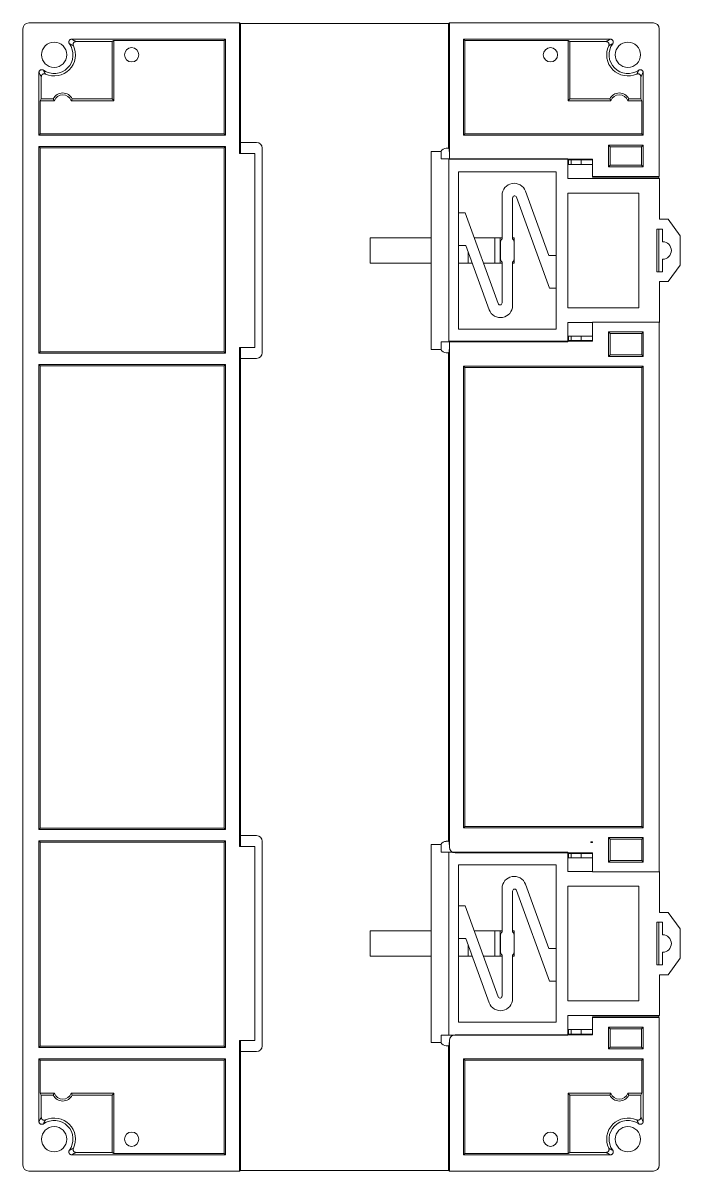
# Model space of a CAD drawing. Header units: millimetres. Extents: x -195 to 1349, y 148 to 750.
# Drawn here: x 224.4 to 339, y 336.1 to 536.2 of the extents above; entities that cross this region are included whole.
import ezdxf

# ---------------------------------------------------------------- set-up
doc = ezdxf.new("R2010")
doc.units = ezdxf.units.MM
doc.layers.add('100', color=7, linetype='CONTINUOUS', true_color=0xffffff)
doc.layers.add('55', color=7, linetype='CONTINUOUS', true_color=0xffffff)

msp = doc.modelspace()

# ---------------------------------------------------------------- linework, layer by layer
at = {"layer": '100', "color": 7, "linetype": 'Continuous', "lineweight": 13}
for p, q in [((224.44, 535.151), (224.44, 337.057)), ((262.185, 536.15), (225.439, 536.15)), ((262.185, 513.4), (262.185, 536.15)), ((262.185, 536.15), (262.331, 536.077)), ((262.331, 515.32), (262.331, 536.077)), ((262.331, 536.077), (298.631, 536.077)), ((298.777, 536.15), (298.631, 536.077)), ((298.631, 514.315), (298.631, 536.077)), ((298.777, 536.15), (298.777, 512.405)), ((334.321, 536.15), (298.777, 536.15)), ((335.321, 509.374), (335.321, 535.151)), ((259.751, 533.322), (232.938, 533.322)), ((240.001, 532.904), (233.671, 532.904)), ((240.001, 532.904), (240.306, 533.086)), ((240.001, 532.904), (240.001, 522.91)), ((259.515, 533.086), (240.306, 533.086)), ((240.306, 533.086), (240.306, 522.605)), ((259.751, 533.322), (259.515, 533.086)), ((259.515, 516.834), (259.515, 533.086)), ((259.751, 516.598), (259.751, 533.322)), ((326.823, 533.322), (301.211, 533.322)), ((301.211, 533.322), (301.211, 516.581)), ((301.211, 533.322), (301.447, 533.086)), ((301.447, 533.086), (301.447, 516.817)), ((319.455, 533.086), (301.447, 533.086)), ((319.76, 532.904), (319.455, 533.086)), ((319.455, 533.086), (319.455, 522.605)), ((319.76, 532.904), (326.089, 532.904)), ((319.76, 532.904), (319.76, 522.91)), ((227.219, 527.511), (227.219, 516.598)), ((227.638, 526.791), (227.638, 522.91)), ((332.123, 526.791), (332.123, 522.91)), ((332.541, 516.581), (332.541, 527.511)), ((227.638, 522.91), (227.455, 522.605)), ((227.455, 522.605), (227.455, 516.834)), ((229.924, 522.605), (227.455, 522.605)), ((229.722, 522.91), (227.638, 522.91)), ((240.306, 522.605), (232.839, 522.605)), ((240.001, 522.91), (233.041, 522.91)), ((240.306, 522.605), (240.001, 522.91)), ((319.455, 522.605), (319.76, 522.91)), ((319.455, 522.605), (326.922, 522.605)), ((319.76, 522.91), (326.719, 522.91)), ((329.836, 522.605), (332.306, 522.605)), ((330.039, 522.91), (332.123, 522.91)), ((332.123, 522.91), (332.306, 522.605)), ((332.306, 516.817), (332.306, 522.605)), ((227.219, 516.598), (227.455, 516.834)), ((259.751, 516.598), (227.219, 516.598)), ((227.455, 516.834), (259.515, 516.834)), ((259.515, 516.834), (259.751, 516.598)), ((301.211, 516.581), (301.447, 516.817)), ((332.541, 516.581), (301.211, 516.581)), ((301.447, 516.817), (332.306, 516.817)), ((332.541, 516.581), (332.306, 516.817)), ((227.439, 514.386), (227.219, 514.606)), ((227.219, 514.606), (259.751, 514.606)), ((227.219, 514.606), (227.219, 478.599)), ((259.531, 514.386), (227.439, 514.386)), ((227.439, 514.386), (227.439, 478.819)), ((259.531, 514.386), (259.751, 514.606)), ((259.531, 478.819), (259.531, 514.386)), ((259.751, 478.599), (259.751, 514.606)), ((262.331, 513.4), (262.331, 515.32)), ((265.156, 515.32), (262.331, 515.32)), ((262.37, 515.32), (262.37, 513.4)), ((266.15, 478.676), (266.15, 514.327)), ((298.631, 514.315), (298.229, 514.315)), ((298.707, 514.2), (298.631, 514.315)), ((326.508, 514.872), (332.541, 514.872)), ((326.508, 514.872), (326.508, 511.082)), ((326.801, 514.578), (326.508, 514.872)), ((332.248, 514.578), (326.801, 514.578)), ((326.801, 514.578), (326.801, 511.376)), ((332.248, 514.578), (332.541, 514.872)), ((332.248, 511.376), (332.248, 514.578)), ((332.541, 511.082), (332.541, 514.872)), ((264.831, 513.4), (262.185, 513.4)), ((264.831, 479.602), (264.831, 513.4)), ((298.707, 514.2), (298.707, 513.765)), ((298.777, 512.405), (323.728, 512.405)), ((319.378, 512.3), (323.728, 512.3)), ((323.728, 512.405), (323.728, 509.374)), ((319.378, 511.46), (323.728, 511.46)), ((326.508, 511.082), (326.801, 511.376)), ((326.508, 511.082), (332.541, 511.082)), ((326.801, 511.376), (332.248, 511.376)), ((332.541, 511.082), (332.248, 511.376)), ((323.728, 509.374), (335.321, 509.374)), ((323.728, 509.374), (323.728, 509.3)), ((335.248, 509.3), (323.728, 509.3)), ((335.321, 509.374), (335.248, 509.3)), ((335.248, 509.3), (335.248, 509.048)), ((284.93, 498.701), (284.93, 494.301)), ((284.93, 498.701), (295.604, 498.701)), ((303.083, 498.701), (307.95, 498.701)), ((306.665, 494.301), (306.665, 498.701)), ((307.629, 498.701), (307.629, 494.301)), ((309.774, 498.701), (310.029, 498.701)), ((310.029, 498.025), (310.029, 498.701)), ((335.248, 500.209), (335.248, 492.793)), ((302.022, 494.301), (302.022, 496.283)), ((295.604, 494.301), (284.93, 494.301)), ((302.743, 494.301), (300.379, 494.301)), ((307.95, 494.301), (304.684, 494.301)), ((310.029, 494.301), (309.774, 494.301)), ((310.029, 494.301), (310.029, 494.977)), ((323.728, 484.029), (323.728, 480.697)), ((323.728, 484.029), (335.321, 484.029)), ((326.508, 482.32), (326.508, 478.031)), ((332.541, 482.32), (326.508, 482.32)), ((326.508, 482.32), (326.801, 482.027)), ((332.541, 482.32), (332.321, 482.027)), ((332.541, 478.031), (332.541, 482.32)), ((335.321, 484.029), (335.321, 388.178)), ((298.777, 392.504), (298.777, 480.697)), ((323.728, 480.697), (298.777, 480.697)), ((323.728, 481.542), (319.378, 481.542)), ((323.728, 480.802), (319.378, 480.802)), ((326.801, 482.027), (326.801, 478.324)), ((332.321, 482.027), (326.801, 482.027)), ((332.321, 478.324), (332.321, 482.027)), ((227.439, 478.819), (227.219, 478.599)), ((259.751, 478.599), (227.219, 478.599)), ((227.439, 478.819), (259.531, 478.819)), ((259.531, 478.819), (259.751, 478.599)), ((262.185, 392.605), (262.185, 479.602)), ((262.185, 479.602), (264.831, 479.602)), ((262.331, 477.682), (262.331, 479.602)), ((262.37, 479.602), (262.37, 477.682)), ((298.229, 478.687), (298.631, 478.687)), ((298.631, 478.687), (298.707, 478.802)), ((298.631, 393.52), (298.631, 478.687)), ((298.707, 479.237), (298.707, 478.802)), ((326.801, 478.324), (326.508, 478.031)), ((326.801, 478.324), (332.321, 478.324)), ((332.321, 478.324), (332.541, 478.031)), ((227.439, 476.387), (227.219, 476.607)), ((227.219, 476.607), (259.751, 476.607)), ((227.219, 476.607), (227.219, 395.6)), ((259.531, 476.387), (227.439, 476.387)), ((227.439, 476.387), (227.439, 395.82)), ((259.531, 476.387), (259.751, 476.607)), ((259.531, 395.82), (259.531, 476.387)), ((259.751, 395.6), (259.751, 476.607)), ((262.331, 394.525), (262.331, 477.682)), ((262.331, 477.682), (265.156, 477.682)), ((301.211, 476.321), (332.541, 476.321)), ((301.211, 476.321), (301.211, 395.886)), ((301.211, 476.321), (301.431, 476.101)), ((332.541, 478.031), (326.508, 478.031)), ((332.321, 476.101), (332.541, 476.321)), ((332.541, 395.886), (332.541, 476.321)), ((301.431, 476.101), (301.431, 396.106)), ((332.321, 476.101), (301.431, 476.101)), ((332.321, 396.106), (332.321, 476.101)), ((227.439, 395.82), (227.219, 395.6)), ((259.751, 395.6), (227.219, 395.6)), ((227.439, 395.82), (259.531, 395.82)), ((259.531, 395.82), (259.751, 395.6)), ((262.331, 392.605), (262.331, 394.525)), ((265.156, 394.525), (262.331, 394.525)), ((262.37, 394.525), (262.37, 392.605)), ((301.211, 395.886), (301.431, 396.106)), ((332.541, 395.886), (301.211, 395.886)), ((301.431, 396.106), (332.321, 396.106)), ((332.321, 396.106), (332.541, 395.886)), ((227.439, 393.388), (227.219, 393.608)), ((227.219, 393.608), (259.751, 393.608)), ((227.219, 393.608), (227.219, 357.601)), ((259.531, 393.388), (227.439, 393.388)), ((227.439, 393.388), (227.439, 357.821)), ((259.531, 393.388), (259.751, 393.608)), ((259.531, 357.821), (259.531, 393.388)), ((259.751, 357.601), (259.751, 393.608)), ((264.831, 392.605), (262.185, 392.605)), ((264.831, 358.807), (264.831, 392.605)), ((266.15, 357.881), (266.15, 393.531)), ((298.631, 393.52), (298.229, 393.52)), ((298.707, 393.405), (298.631, 393.52)), ((298.707, 393.405), (298.707, 392.97)), ((323.438, 393.306), (323.438, 393.405)), ((323.438, 393.405), (323.728, 393.405)), ((323.728, 393.305), (323.438, 393.306)), ((323.728, 393.405), (323.728, 393.305)), ((326.508, 394.177), (332.541, 394.177)), ((326.508, 394.177), (326.508, 389.887)), ((326.801, 393.883), (326.508, 394.177)), ((332.321, 393.883), (326.801, 393.883)), ((326.801, 393.883), (326.801, 390.18)), ((332.321, 393.883), (332.541, 394.177)), ((332.321, 390.18), (332.321, 393.883)), ((332.541, 389.887), (332.541, 394.177)), ((299.771, 391.51), (323.728, 391.51)), ((319.378, 391.405), (323.728, 391.405)), ((319.378, 390.665), (323.728, 390.665)), ((323.728, 391.51), (323.728, 388.178)), ((326.508, 389.887), (326.801, 390.18)), ((326.508, 389.887), (332.541, 389.887)), ((326.801, 390.18), (332.321, 390.18)), ((332.541, 389.887), (332.321, 390.18)), ((323.728, 388.178), (335.321, 388.178)), ((335.248, 379.414), (335.248, 371.998)), ((284.93, 377.906), (295.604, 377.906)), ((284.93, 377.906), (284.93, 373.506)), ((303.083, 377.906), (307.95, 377.906)), ((306.665, 373.506), (306.665, 377.906)), ((307.629, 377.906), (307.629, 373.506)), ((309.774, 377.906), (310.029, 377.906)), ((310.029, 377.23), (310.029, 377.906)), ((302.022, 373.506), (302.022, 375.488)), ((310.029, 373.506), (310.029, 374.182)), ((295.604, 373.506), (284.93, 373.506)), ((302.743, 373.506), (300.379, 373.506)), ((307.95, 373.506), (304.684, 373.506)), ((310.029, 373.506), (309.774, 373.506)), ((323.728, 362.907), (323.728, 362.833)), ((335.248, 362.907), (323.728, 362.907)), ((323.728, 362.833), (323.728, 359.802)), ((323.728, 362.833), (335.321, 362.833)), ((335.248, 363.159), (335.248, 362.907)), ((335.248, 362.907), (335.321, 362.833)), ((335.321, 337.057), (335.321, 362.833)), ((323.728, 360.747), (319.378, 360.747)), ((326.508, 361.125), (326.508, 357.335)), ((326.508, 361.125), (326.801, 360.831)), ((332.541, 361.125), (326.508, 361.125)), ((326.801, 360.831), (326.801, 357.629)), ((332.248, 360.831), (326.801, 360.831)), ((332.541, 361.125), (332.248, 360.831)), ((332.248, 357.629), (332.248, 360.831)), ((332.541, 357.335), (332.541, 361.125)), ((262.185, 336.057), (262.185, 358.807)), ((262.185, 358.807), (264.831, 358.807)), ((262.331, 356.887), (262.331, 358.807)), ((262.37, 358.807), (262.37, 356.887)), ((298.707, 358.442), (298.707, 358.007)), ((298.777, 358.807), (298.777, 336.057)), ((323.728, 359.802), (299.771, 359.802)), ((323.728, 359.907), (319.378, 359.907)), ((227.439, 357.821), (227.219, 357.601)), ((259.751, 357.601), (227.219, 357.601)), ((227.439, 357.821), (259.531, 357.821)), ((259.531, 357.821), (259.751, 357.601)), ((262.331, 336.13), (262.331, 356.887)), ((262.331, 356.887), (265.156, 356.887)), ((298.229, 357.892), (298.631, 357.892)), ((298.631, 357.892), (298.707, 358.007)), ((298.631, 336.13), (298.631, 357.892)), ((326.801, 357.629), (326.508, 357.335)), ((332.541, 357.335), (326.508, 357.335)), ((326.801, 357.629), (332.248, 357.629)), ((332.248, 357.629), (332.541, 357.335)), ((227.219, 355.609), (227.455, 355.373)), ((227.219, 355.609), (259.751, 355.609)), ((227.219, 355.609), (227.219, 344.696)), ((259.515, 355.373), (227.455, 355.373)), ((227.455, 355.373), (227.455, 349.602)), ((259.751, 355.609), (259.515, 355.373)), ((259.515, 339.121), (259.515, 355.373)), ((259.751, 338.885), (259.751, 355.609)), ((301.211, 355.626), (332.541, 355.626)), ((301.211, 355.626), (301.211, 338.885)), ((301.211, 355.626), (301.447, 355.39)), ((332.306, 355.39), (301.447, 355.39)), ((301.447, 355.39), (301.447, 339.121)), ((332.541, 355.626), (332.306, 355.39)), ((332.306, 349.602), (332.306, 355.39)), ((332.541, 344.696), (332.541, 355.626)), ((227.638, 349.298), (227.455, 349.602)), ((229.924, 349.602), (227.455, 349.602)), ((227.638, 345.416), (227.638, 349.298)), ((229.722, 349.298), (227.638, 349.298)), ((240.306, 349.602), (232.839, 349.602)), ((240.001, 349.298), (233.041, 349.298)), ((240.306, 349.602), (240.001, 349.298)), ((240.001, 339.304), (240.001, 349.298)), ((240.306, 339.121), (240.306, 349.602)), ((319.455, 339.121), (319.455, 349.602)), ((319.455, 349.602), (319.76, 349.298)), ((319.455, 349.602), (326.922, 349.602)), ((319.76, 339.304), (319.76, 349.298)), ((319.76, 349.298), (326.719, 349.298)), ((329.836, 349.602), (332.306, 349.602)), ((330.039, 349.298), (332.123, 349.298)), ((332.306, 349.602), (332.123, 349.298)), ((332.123, 349.298), (332.123, 345.416)), ((232.938, 338.885), (259.751, 338.885)), ((240.001, 339.304), (233.671, 339.304)), ((240.001, 339.304), (240.306, 339.121)), ((240.306, 339.121), (259.515, 339.121)), ((259.751, 338.885), (259.515, 339.121)), ((301.211, 338.885), (301.447, 339.121)), ((301.211, 338.885), (326.823, 338.885)), ((301.447, 339.121), (319.455, 339.121)), ((319.455, 339.121), (319.76, 339.304)), ((326.089, 339.304), (319.76, 339.304)), ((262.185, 336.057), (225.439, 336.057)), ((262.185, 336.057), (262.331, 336.13)), ((262.331, 336.13), (298.631, 336.13)), ((298.777, 336.057), (298.631, 336.13)), ((334.321, 336.057), (298.777, 336.057))]:
    msp.add_line(p, q, dxfattribs=at)
at = {"layer": '100', "color": 7, "linetype": 'Continuous', "lineweight": 18}
for p, q in [((319.509, 512.298), (319.509, 511.459)), ((320.008, 512.298), (320.008, 511.459)), ((321.729, 512.298), (321.729, 511.459)), ((319.509, 481.541), (319.509, 480.801)), ((320.008, 481.541), (320.008, 480.8)), ((321.729, 481.541), (321.729, 480.8)), ((319.509, 391.407), (319.509, 390.666)), ((320.008, 391.407), (320.008, 390.666)), ((321.729, 391.407), (321.729, 390.666)), ((319.509, 360.748), (319.509, 359.909)), ((320.008, 360.748), (320.008, 359.909)), ((321.729, 360.748), (321.729, 359.909))]:
    msp.add_line(p, q, dxfattribs=at)
at = {"layer": '100', "color": 7, "linetype": 'Continuous', "lineweight": 13, "extrusion": (0, 0, -1)}
for centre, radius in [((-229.883, 530.604), 2.2), ((-329.877, 530.604), 2.2), ((-243.38, 530.604), 1.244), ((-316.38, 530.604), 1.244), ((-229.883, 341.603), 2.2), ((-243.38, 341.604), 1.244), ((-316.38, 341.604), 1.244), ((-329.877, 341.603), 2.2)]:
    msp.add_circle(centre, radius, dxfattribs=at)
at = {"layer": '100', "color": 7, "linetype": 'Continuous', "lineweight": 13}
for centre, radius, start, end in [((229.883, 530.604), 3.28, 234.97977, 36.01839), ((329.877, 530.604), 3.28, 143.98161, 305.02023), ((329.877, 530.604), 3.698, 154.55211, 294.64058), ((231.382, 522.1), 1.847, 26.0082, 153.9918), ((231.382, 522.1), 1.542, 19.12148, 160.87852), ((328.379, 350.107), 1.847, 206.0082, 333.9918), ((328.379, 350.107), 1.542, 199.12148, 340.87852), ((229.883, 341.603), 3.28, 323.98161, 125.02023), ((229.883, 341.603), 3.698, 334.55211, 114.64058), ((329.877, 341.603), 3.698, 65.35942, 205.44789), ((329.877, 341.603), 3.28, 54.97977, 216.01839)]:
    msp.add_arc(centre, radius, start, end, dxfattribs=at)
at = {"layer": '100', "color": 7, "linetype": 'Continuous', "lineweight": 13, "extrusion": (0, 0, -1)}
for centre, radius, start, end in [((-229.883, 530.604), 3.698, 154.55211, 294.64058), ((-328.379, 522.1), 1.847, 26.0082, 153.9918), ((-328.379, 522.1), 1.542, 19.12148, 160.87852), ((-298.229, 513.2), 1.115, 30.44249, 90), ((-298.229, 479.802), 1.115, 270.29442, 329.55756), ((-298.229, 479.802), 1.115, 270, 270.29442), ((-298.229, 392.405), 1.115, 30.4419, 87.18709), ((-298.229, 392.405), 1.115, 87.18709, 90), ((-298.229, 359.007), 1.115, 270, 329.55751), ((-231.382, 350.107), 1.847, 206.0082, 333.9918), ((-231.382, 350.107), 1.542, 199.12148, 340.87852)]:
    msp.add_arc(centre, radius, start, end, dxfattribs=at)
at = {"layer": '100', "color": 7, "linetype": 'Continuous', "lineweight": 13}
for centre, major_axis, ratio, start_param, end_param in [((225.44, 535.15), (0.707, -0.707), 0.9996955, 2.3563421, 3.9268385), ((334.321, 535.15), (-0.707, -0.707), 0.9996955, 2.3563468, 3.9268432), ((299.773, 392.506), (0.553, 0.83), 0.9980229, 2.1594761, 3.7284478), ((299.773, 358.806), (0.553, -0.83), 0.9980229, 2.5547375, 4.1237111), ((225.44, 337.057), (0.707, 0.707), 0.9996955, 2.3563468, 3.9268432), ((334.321, 337.057), (-0.707, 0.707), 0.9996955, 2.3563421, 3.9268385)]:
    msp.add_ellipse(centre, major_axis=major_axis, ratio=ratio, start_param=start_param, end_param=end_param, dxfattribs=at)
at = {"layer": '100', "color": 7, "linetype": 'Continuous', "lineweight": 13, "extrusion": (0, 0, -1)}
for centre, major_axis, start_param, end_param in [((265.153, 514.324), (0.706, 0.706), 5.4991567, 7.0672139), ((265.153, 478.679), (-0.706, 0.706), 2.357564, 3.9256213), ((265.153, 393.528), (-0.706, -0.706), 2.357564, 3.9256213), ((265.153, 357.883), (-0.706, 0.706), 2.357564, 3.9256213)]:
    msp.add_ellipse(centre, major_axis=major_axis, ratio=0.9972647, start_param=start_param, end_param=end_param, dxfattribs=at)
at = {"layer": '100', "color": 7, "linetype": 'Continuous', "lineweight": 13}
for points, knots in [([(232.536, 532.533), (232.509, 532.57), (232.488, 532.61), (232.464, 532.674), (232.457, 532.696), (232.448, 532.741), (232.444, 532.763), (232.441, 532.797), (232.441, 532.808), (232.441, 532.831), (232.441, 532.843), (232.443, 532.877), (232.448, 532.922), (232.46, 532.966), (232.471, 532.998), (232.475, 533.009), (232.484, 533.03), (232.489, 533.041), (232.505, 533.071), (232.516, 533.09), (232.536, 533.118), (232.543, 533.128), (232.557, 533.145), (232.564, 533.154), (232.603, 533.196), (232.639, 533.225), (232.687, 533.255), (232.697, 533.26), (232.718, 533.271), (232.728, 533.276), (232.759, 533.289), (232.781, 533.297), (232.813, 533.306), (232.824, 533.309), (232.847, 533.314), (232.858, 533.316), (232.892, 533.32), (232.915, 533.322), (232.938, 533.322)], [0, 0, 0, 0, 0.125, 0.125, 0.1875, 0.1875, 0.25, 0.25, 0.28125, 0.28125, 0.3125, 0.3125, 0.375, 0.4375, 0.4375, 0.46875, 0.46875, 0.5, 0.5, 0.5625, 0.5625, 0.59375, 0.59375, 0.625, 0.625, 0.75, 0.75, 0.78125, 0.78125, 0.8125, 0.8125, 0.875, 0.875, 0.90625, 0.90625, 0.9375, 0.9375, 1, 1, 1, 1]), ([(233.223, 532.193), (233.118, 532.251), (233.009, 532.309), (232.781, 532.422), (232.662, 532.478), (232.536, 532.533)], [0, 0, 0, 0, 0.5, 0.5, 1, 1, 1, 1]), ([(232.938, 533.322), (233.075, 533.252), (233.203, 533.182), (233.446, 533.043), (233.561, 532.973), (233.671, 532.904)], [0, 0, 0, 0, 0.5, 0.5, 1, 1, 1, 1]), ([(233.671, 532.904), (233.629, 532.904), (233.588, 532.898), (233.538, 532.885), (233.527, 532.882), (233.508, 532.876), (233.498, 532.872), (233.468, 532.861), (233.431, 532.843), (233.396, 532.821), (233.37, 532.802), (233.362, 532.796), (233.346, 532.783), (233.338, 532.776), (233.3, 532.74), (233.273, 532.708), (233.24, 532.655), (233.23, 532.636), (233.212, 532.598), (233.204, 532.579), (233.195, 532.549), (233.192, 532.539), (233.187, 532.519), (233.185, 532.509), (233.179, 532.478), (233.174, 532.437), (233.174, 532.395), (233.176, 532.364), (233.177, 532.353), (233.18, 532.332), (233.182, 532.322), (233.192, 532.271), (233.205, 532.231), (233.223, 532.193)], [0, 0, 0, 0, 0.125, 0.125, 0.15625, 0.15625, 0.1875, 0.1875, 0.25, 0.3125, 0.3125, 0.34375, 0.34375, 0.375, 0.375, 0.5, 0.5, 0.5625, 0.5625, 0.625, 0.625, 0.65625, 0.65625, 0.6875, 0.6875, 0.75, 0.8125, 0.8125, 0.84375, 0.84375, 0.875, 0.875, 1, 1, 1, 1]), ([(326.089, 532.904), (326.2, 532.973), (326.315, 533.043), (326.558, 533.182), (326.686, 533.252), (326.823, 533.322)], [0, 0, 0, 0, 0.5, 0.5, 1, 1, 1, 1]), ([(326.538, 532.193), (326.556, 532.231), (326.569, 532.271), (326.579, 532.322), (326.581, 532.332), (326.584, 532.353), (326.585, 532.363), (326.587, 532.395), (326.587, 532.436), (326.582, 532.478), (326.576, 532.509), (326.574, 532.519), (326.569, 532.539), (326.566, 532.549), (326.55, 532.599), (326.532, 532.637), (326.499, 532.69), (326.486, 532.707), (326.46, 532.739), (326.446, 532.754), (326.423, 532.776), (326.415, 532.783), (326.399, 532.796), (326.391, 532.802), (326.365, 532.821), (326.33, 532.843), (326.292, 532.861), (326.263, 532.872), (326.253, 532.876), (326.233, 532.882), (326.223, 532.885), (326.173, 532.898), (326.132, 532.904), (326.089, 532.904)], [0, 0, 0, 0, 0.125, 0.125, 0.15625, 0.15625, 0.1875, 0.1875, 0.25, 0.3125, 0.3125, 0.34375, 0.34375, 0.375, 0.375, 0.5, 0.5, 0.5625, 0.5625, 0.625, 0.625, 0.65625, 0.65625, 0.6875, 0.6875, 0.75, 0.8125, 0.8125, 0.84375, 0.84375, 0.875, 0.875, 1, 1, 1, 1]), ([(327.225, 532.533), (327.098, 532.478), (326.979, 532.422), (326.752, 532.309), (326.643, 532.251), (326.538, 532.193)], [0, 0, 0, 0, 0.5, 0.5, 1, 1, 1, 1]), ([(326.823, 533.322), (326.869, 533.322), (326.914, 533.316), (326.979, 533.297), (327.001, 533.289), (327.043, 533.271), (327.063, 533.261), (327.092, 533.243), (327.102, 533.237), (327.12, 533.224), (327.129, 533.217), (327.156, 533.195), (327.189, 533.164), (327.218, 533.129), (327.237, 533.101), (327.244, 533.091), (327.255, 533.071), (327.261, 533.061), (327.277, 533.031), (327.285, 533.01), (327.297, 532.978), (327.3, 532.967), (327.306, 532.945), (327.309, 532.934), (327.32, 532.877), (327.322, 532.832), (327.318, 532.775), (327.316, 532.764), (327.313, 532.741), (327.311, 532.73), (327.303, 532.697), (327.297, 532.675), (327.285, 532.643), (327.281, 532.632), (327.272, 532.612), (327.266, 532.601), (327.25, 532.571), (327.238, 532.551), (327.225, 532.533)], [0, 0, 0, 0, 0.125, 0.125, 0.1875, 0.1875, 0.25, 0.25, 0.28125, 0.28125, 0.3125, 0.3125, 0.375, 0.4375, 0.4375, 0.46875, 0.46875, 0.5, 0.5, 0.5625, 0.5625, 0.59375, 0.59375, 0.625, 0.625, 0.75, 0.75, 0.78125, 0.78125, 0.8125, 0.8125, 0.875, 0.875, 0.90625, 0.90625, 0.9375, 0.9375, 1, 1, 1, 1]), ([(227.219, 527.511), (227.219, 527.557), (227.225, 527.602), (227.244, 527.667), (227.251, 527.689), (227.269, 527.73), (227.279, 527.75), (227.303, 527.789), (227.316, 527.807), (227.344, 527.843), (227.375, 527.876), (227.41, 527.904), (227.447, 527.93), (227.466, 527.942), (227.506, 527.963), (227.527, 527.972), (227.559, 527.984), (227.569, 527.987), (227.591, 527.993), (227.602, 527.996), (227.658, 528.008), (227.703, 528.011), (227.759, 528.007), (227.771, 528.006), (227.793, 528.003), (227.804, 528.001), (227.838, 527.994), (227.859, 527.988), (227.891, 527.977), (227.902, 527.972), (227.922, 527.964), (227.933, 527.959), (227.963, 527.943), (227.983, 527.931), (228.001, 527.918)], [0, 0, 0, 0, 0.125, 0.125, 0.1875, 0.1875, 0.25, 0.25, 0.3125, 0.3125, 0.375, 0.4375, 0.4375, 0.5, 0.5, 0.5625, 0.5625, 0.59375, 0.59375, 0.625, 0.625, 0.75, 0.75, 0.78125, 0.78125, 0.8125, 0.8125, 0.875, 0.875, 0.90625, 0.90625, 0.9375, 0.9375, 1, 1, 1, 1]), ([(227.638, 526.791), (227.568, 526.9), (227.498, 527.013), (227.359, 527.252), (227.289, 527.377), (227.219, 527.511)], [0, 0, 0, 0, 0.5, 0.5, 1, 1, 1, 1]), ([(228.342, 527.243), (228.304, 527.26), (228.264, 527.273), (228.213, 527.282), (228.203, 527.284), (228.182, 527.286), (228.172, 527.287), (228.141, 527.289), (228.099, 527.288), (228.059, 527.283), (228.018, 527.275), (227.997, 527.27), (227.938, 527.25), (227.901, 527.232), (227.857, 527.204), (227.849, 527.198), (227.832, 527.186), (227.807, 527.167), (227.785, 527.146), (227.764, 527.123), (227.757, 527.115), (227.744, 527.099), (227.738, 527.091), (227.719, 527.065), (227.697, 527.03), (227.68, 526.993), (227.665, 526.954), (227.658, 526.934), (227.643, 526.874), (227.638, 526.833), (227.638, 526.791)], [0, 0, 0, 0, 0.125, 0.125, 0.15625, 0.15625, 0.1875, 0.1875, 0.25, 0.3125, 0.3125, 0.375, 0.375, 0.5, 0.5, 0.53125, 0.53125, 0.5625, 0.625, 0.625, 0.65625, 0.65625, 0.6875, 0.6875, 0.75, 0.8125, 0.8125, 0.875, 0.875, 1, 1, 1, 1]), ([(228.001, 527.918), (228.057, 527.794), (228.113, 527.677), (228.226, 527.453), (228.284, 527.346), (228.342, 527.243)], [0, 0, 0, 0, 0.5, 0.5, 1, 1, 1, 1]), ([(331.419, 527.243), (331.477, 527.346), (331.535, 527.453), (331.648, 527.677), (331.704, 527.794), (331.76, 527.918)], [0, 0, 0, 0, 0.5, 0.5, 1, 1, 1, 1]), ([(332.123, 526.791), (332.123, 526.833), (332.118, 526.874), (332.105, 526.924), (332.102, 526.934), (332.096, 526.954), (332.092, 526.964), (332.081, 526.993), (332.064, 527.03), (332.042, 527.065), (332.017, 527.099), (332.004, 527.115), (331.962, 527.161), (331.93, 527.187), (331.886, 527.215), (331.877, 527.221), (331.859, 527.231), (331.85, 527.236), (331.822, 527.249), (331.803, 527.257), (331.773, 527.266), (331.763, 527.269), (331.743, 527.275), (331.733, 527.277), (331.702, 527.283), (331.661, 527.288), (331.62, 527.289), (331.579, 527.286), (331.558, 527.284), (331.497, 527.273), (331.457, 527.26), (331.419, 527.243)], [0, 0, 0, 0, 0.125, 0.125, 0.15625, 0.15625, 0.1875, 0.1875, 0.25, 0.3125, 0.3125, 0.375, 0.375, 0.5, 0.5, 0.53125, 0.53125, 0.5625, 0.5625, 0.625, 0.625, 0.65625, 0.65625, 0.6875, 0.6875, 0.75, 0.8125, 0.8125, 0.875, 0.875, 1, 1, 1, 1]), ([(331.76, 527.918), (331.797, 527.944), (331.837, 527.965), (331.901, 527.988), (331.923, 527.994), (331.967, 528.003), (331.989, 528.006), (332.034, 528.009), (332.057, 528.009), (332.102, 528.006), (332.147, 528), (332.191, 527.988), (332.233, 527.973), (332.254, 527.963), (332.294, 527.943), (332.313, 527.931), (332.341, 527.911), (332.35, 527.904), (332.368, 527.89), (332.376, 527.883), (332.418, 527.844), (332.446, 527.809), (332.475, 527.76), (332.481, 527.75), (332.491, 527.73), (332.496, 527.72), (332.509, 527.689), (332.517, 527.668), (332.526, 527.635), (332.529, 527.624), (332.533, 527.602), (332.535, 527.591), (332.54, 527.557), (332.541, 527.534), (332.541, 527.511)], [0, 0, 0, 0, 0.125, 0.125, 0.1875, 0.1875, 0.25, 0.25, 0.3125, 0.3125, 0.375, 0.4375, 0.4375, 0.5, 0.5, 0.5625, 0.5625, 0.59375, 0.59375, 0.625, 0.625, 0.75, 0.75, 0.78125, 0.78125, 0.8125, 0.8125, 0.875, 0.875, 0.90625, 0.90625, 0.9375, 0.9375, 1, 1, 1, 1]), ([(332.541, 527.511), (332.472, 527.377), (332.402, 527.252), (332.263, 527.013), (332.193, 526.9), (332.123, 526.791)], [0, 0, 0, 0, 0.5, 0.5, 1, 1, 1, 1]), ([(227.219, 344.696), (227.289, 344.83), (227.359, 344.955), (227.498, 345.194), (227.568, 345.307), (227.638, 345.416)], [0, 0, 0, 0, 0.5, 0.5, 1, 1, 1, 1]), ([(228.001, 344.289), (227.964, 344.263), (227.924, 344.242), (227.86, 344.22), (227.838, 344.213), (227.794, 344.204), (227.771, 344.201), (227.726, 344.198), (227.704, 344.198), (227.658, 344.201), (227.614, 344.207), (227.57, 344.219), (227.528, 344.235), (227.507, 344.244), (227.467, 344.265), (227.447, 344.276), (227.42, 344.296), (227.411, 344.303), (227.393, 344.317), (227.385, 344.325), (227.343, 344.363), (227.315, 344.398), (227.286, 344.447), (227.28, 344.457), (227.27, 344.477), (227.265, 344.487), (227.251, 344.518), (227.244, 344.54), (227.235, 344.572), (227.232, 344.583), (227.227, 344.605), (227.226, 344.616), (227.221, 344.65), (227.219, 344.673), (227.219, 344.696)], [0, 0, 0, 0, 0.125, 0.125, 0.1875, 0.1875, 0.25, 0.25, 0.3125, 0.3125, 0.375, 0.4375, 0.4375, 0.5, 0.5, 0.5625, 0.5625, 0.59375, 0.59375, 0.625, 0.625, 0.75, 0.75, 0.78125, 0.78125, 0.8125, 0.8125, 0.875, 0.875, 0.90625, 0.90625, 0.9375, 0.9375, 1, 1, 1, 1]), ([(227.638, 345.416), (227.638, 345.374), (227.643, 345.333), (227.656, 345.283), (227.658, 345.273), (227.665, 345.253), (227.668, 345.243), (227.68, 345.214), (227.697, 345.177), (227.719, 345.142), (227.743, 345.108), (227.757, 345.092), (227.799, 345.046), (227.831, 345.02), (227.875, 344.992), (227.884, 344.986), (227.902, 344.976), (227.911, 344.972), (227.939, 344.958), (227.958, 344.951), (227.987, 344.941), (227.997, 344.938), (228.017, 344.933), (228.028, 344.93), (228.058, 344.924), (228.099, 344.919), (228.141, 344.919), (228.182, 344.921), (228.203, 344.923), (228.264, 344.934), (228.304, 344.947), (228.342, 344.964)], [0, 0, 0, 0, 0.125, 0.125, 0.15625, 0.15625, 0.1875, 0.1875, 0.25, 0.3125, 0.3125, 0.375, 0.375, 0.5, 0.5, 0.53125, 0.53125, 0.5625, 0.5625, 0.625, 0.625, 0.65625, 0.65625, 0.6875, 0.6875, 0.75, 0.8125, 0.8125, 0.875, 0.875, 1, 1, 1, 1]), ([(228.342, 344.964), (228.284, 344.861), (228.226, 344.754), (228.113, 344.53), (228.057, 344.413), (228.001, 344.289)], [0, 0, 0, 0, 0.5, 0.5, 1, 1, 1, 1]), ([(331.419, 344.964), (331.457, 344.947), (331.497, 344.935), (331.547, 344.925), (331.558, 344.924), (331.578, 344.921), (331.589, 344.92), (331.62, 344.919), (331.661, 344.919), (331.702, 344.924), (331.743, 344.932), (331.763, 344.937), (331.822, 344.957), (331.86, 344.975), (331.903, 345.003), (331.912, 345.009), (331.929, 345.021), (331.953, 345.04), (331.976, 345.061), (331.997, 345.084), (332.004, 345.092), (332.017, 345.108), (332.023, 345.116), (332.042, 345.142), (332.064, 345.177), (332.081, 345.214), (332.096, 345.253), (332.103, 345.273), (332.118, 345.333), (332.123, 345.374), (332.123, 345.416)], [0, 0, 0, 0, 0.125, 0.125, 0.15625, 0.15625, 0.1875, 0.1875, 0.25, 0.3125, 0.3125, 0.375, 0.375, 0.5, 0.5, 0.53125, 0.53125, 0.5625, 0.625, 0.625, 0.65625, 0.65625, 0.6875, 0.6875, 0.75, 0.8125, 0.8125, 0.875, 0.875, 1, 1, 1, 1]), ([(331.76, 344.289), (331.704, 344.413), (331.648, 344.53), (331.535, 344.754), (331.477, 344.861), (331.419, 344.964)], [0, 0, 0, 0, 0.5, 0.5, 1, 1, 1, 1]), ([(332.541, 344.696), (332.541, 344.65), (332.535, 344.606), (332.517, 344.54), (332.51, 344.519), (332.492, 344.477), (332.481, 344.457), (332.458, 344.419), (332.445, 344.4), (332.417, 344.365), (332.386, 344.332), (332.351, 344.303), (332.314, 344.277), (332.295, 344.265), (332.254, 344.244), (332.234, 344.235), (332.202, 344.224), (332.191, 344.22), (332.17, 344.214), (332.158, 344.211), (332.103, 344.2), (332.058, 344.197), (332.001, 344.2), (331.99, 344.201), (331.968, 344.205), (331.956, 344.206), (331.923, 344.213), (331.902, 344.219), (331.87, 344.231), (331.859, 344.235), (331.838, 344.244), (331.828, 344.249), (331.798, 344.264), (331.778, 344.276), (331.76, 344.289)], [0, 0, 0, 0, 0.125, 0.125, 0.1875, 0.1875, 0.25, 0.25, 0.3125, 0.3125, 0.375, 0.4375, 0.4375, 0.5, 0.5, 0.5625, 0.5625, 0.59375, 0.59375, 0.625, 0.625, 0.75, 0.75, 0.78125, 0.78125, 0.8125, 0.8125, 0.875, 0.875, 0.90625, 0.90625, 0.9375, 0.9375, 1, 1, 1, 1]), ([(332.123, 345.416), (332.193, 345.307), (332.263, 345.194), (332.402, 344.955), (332.472, 344.83), (332.541, 344.696)], [0, 0, 0, 0, 0.5, 0.5, 1, 1, 1, 1]), ([(232.938, 338.885), (232.892, 338.885), (232.847, 338.892), (232.781, 338.91), (232.76, 338.918), (232.718, 338.936), (232.698, 338.946), (232.669, 338.964), (232.659, 338.97), (232.64, 338.983), (232.631, 338.99), (232.605, 339.012), (232.571, 339.043), (232.543, 339.079), (232.523, 339.107), (232.517, 339.116), (232.505, 339.136), (232.5, 339.146), (232.484, 339.176), (232.475, 339.197), (232.464, 339.229), (232.461, 339.24), (232.455, 339.262), (232.452, 339.273), (232.441, 339.33), (232.439, 339.375), (232.443, 339.432), (232.444, 339.443), (232.448, 339.466), (232.45, 339.477), (232.457, 339.51), (232.464, 339.532), (232.476, 339.564), (232.48, 339.575), (232.489, 339.596), (232.494, 339.606), (232.511, 339.636), (232.523, 339.656), (232.536, 339.674)], [0, 0, 0, 0, 0.125, 0.125, 0.1875, 0.1875, 0.25, 0.25, 0.28125, 0.28125, 0.3125, 0.3125, 0.375, 0.4375, 0.4375, 0.46875, 0.46875, 0.5, 0.5, 0.5625, 0.5625, 0.59375, 0.59375, 0.625, 0.625, 0.75, 0.75, 0.78125, 0.78125, 0.8125, 0.8125, 0.875, 0.875, 0.90625, 0.90625, 0.9375, 0.9375, 1, 1, 1, 1]), ([(232.536, 339.674), (232.662, 339.729), (232.781, 339.785), (233.009, 339.899), (233.118, 339.956), (233.223, 340.014)], [0, 0, 0, 0, 0.5, 0.5, 1, 1, 1, 1]), ([(233.671, 339.304), (233.561, 339.234), (233.446, 339.164), (233.203, 339.025), (233.075, 338.955), (232.938, 338.885)], [0, 0, 0, 0, 0.5, 0.5, 1, 1, 1, 1]), ([(233.223, 340.014), (233.205, 339.976), (233.192, 339.936), (233.182, 339.885), (233.18, 339.875), (233.177, 339.854), (233.176, 339.844), (233.174, 339.812), (233.174, 339.771), (233.179, 339.729), (233.185, 339.699), (233.187, 339.688), (233.192, 339.668), (233.195, 339.658), (233.211, 339.608), (233.228, 339.571), (233.262, 339.517), (233.274, 339.5), (233.301, 339.468), (233.315, 339.453), (233.338, 339.432), (233.346, 339.425), (233.362, 339.411), (233.37, 339.405), (233.395, 339.386), (233.431, 339.364), (233.468, 339.346), (233.497, 339.335), (233.507, 339.331), (233.527, 339.325), (233.537, 339.322), (233.588, 339.309), (233.629, 339.304), (233.671, 339.304)], [0, 0, 0, 0, 0.125, 0.125, 0.15625, 0.15625, 0.1875, 0.1875, 0.25, 0.3125, 0.3125, 0.34375, 0.34375, 0.375, 0.375, 0.5, 0.5, 0.5625, 0.5625, 0.625, 0.625, 0.65625, 0.65625, 0.6875, 0.6875, 0.75, 0.8125, 0.8125, 0.84375, 0.84375, 0.875, 0.875, 1, 1, 1, 1]), ([(326.089, 339.304), (326.132, 339.304), (326.173, 339.309), (326.223, 339.322), (326.233, 339.325), (326.253, 339.331), (326.263, 339.335), (326.292, 339.346), (326.33, 339.364), (326.365, 339.386), (326.391, 339.405), (326.399, 339.411), (326.415, 339.425), (326.423, 339.431), (326.461, 339.467), (326.487, 339.499), (326.521, 339.553), (326.531, 339.571), (326.549, 339.609), (326.556, 339.628), (326.566, 339.658), (326.569, 339.668), (326.574, 339.688), (326.576, 339.698), (326.582, 339.729), (326.587, 339.771), (326.587, 339.812), (326.585, 339.844), (326.584, 339.854), (326.581, 339.875), (326.579, 339.885), (326.569, 339.936), (326.556, 339.976), (326.538, 340.014)], [0, 0, 0, 0, 0.125, 0.125, 0.15625, 0.15625, 0.1875, 0.1875, 0.25, 0.3125, 0.3125, 0.34375, 0.34375, 0.375, 0.375, 0.5, 0.5, 0.5625, 0.5625, 0.625, 0.625, 0.65625, 0.65625, 0.6875, 0.6875, 0.75, 0.8125, 0.8125, 0.84375, 0.84375, 0.875, 0.875, 1, 1, 1, 1]), ([(326.823, 338.885), (326.686, 338.955), (326.558, 339.025), (326.315, 339.164), (326.2, 339.234), (326.089, 339.304)], [0, 0, 0, 0, 0.5, 0.5, 1, 1, 1, 1]), ([(326.538, 340.014), (326.643, 339.956), (326.752, 339.899), (326.979, 339.785), (327.098, 339.729), (327.225, 339.674)], [0, 0, 0, 0, 0.5, 0.5, 1, 1, 1, 1]), ([(327.225, 339.674), (327.252, 339.637), (327.273, 339.597), (327.297, 339.533), (327.303, 339.511), (327.313, 339.466), (327.317, 339.444), (327.319, 339.41), (327.32, 339.399), (327.32, 339.376), (327.32, 339.364), (327.318, 339.33), (327.312, 339.285), (327.301, 339.241), (327.289, 339.209), (327.285, 339.198), (327.276, 339.177), (327.272, 339.167), (327.256, 339.136), (327.244, 339.117), (327.225, 339.089), (327.218, 339.08), (327.204, 339.062), (327.196, 339.053), (327.157, 339.011), (327.122, 338.982), (327.073, 338.953), (327.063, 338.947), (327.043, 338.936), (327.033, 338.931), (327.002, 338.918), (326.98, 338.91), (326.947, 338.901), (326.936, 338.898), (326.914, 338.894), (326.903, 338.892), (326.869, 338.887), (326.846, 338.885), (326.823, 338.885)], [0, 0, 0, 0, 0.125, 0.125, 0.1875, 0.1875, 0.25, 0.25, 0.28125, 0.28125, 0.3125, 0.3125, 0.375, 0.4375, 0.4375, 0.46875, 0.46875, 0.5, 0.5, 0.5625, 0.5625, 0.59375, 0.59375, 0.625, 0.625, 0.75, 0.75, 0.78125, 0.78125, 0.8125, 0.8125, 0.875, 0.875, 0.90625, 0.90625, 0.9375, 0.9375, 1, 1, 1, 1])]:
    msp.add_open_spline(points, degree=3, knots=knots, dxfattribs=at)
for points in [[(229.722, 522.91), (229.785, 522.808), (229.852, 522.706), (229.924, 522.605)], [(232.839, 522.605), (232.911, 522.706), (232.978, 522.808), (233.041, 522.91)], [(326.922, 522.605), (326.85, 522.706), (326.783, 522.808), (326.719, 522.91)], [(330.039, 522.91), (329.976, 522.808), (329.909, 522.706), (329.836, 522.605)], [(229.722, 349.298), (229.785, 349.399), (229.852, 349.501), (229.924, 349.602)], [(232.839, 349.602), (232.911, 349.501), (232.978, 349.399), (233.041, 349.298)], [(326.922, 349.602), (326.85, 349.501), (326.783, 349.399), (326.719, 349.298)], [(330.039, 349.298), (329.976, 349.399), (329.909, 349.501), (329.836, 349.602)]]:
    msp.add_open_spline(points, degree=3, dxfattribs=at)
at = {"layer": '55', "color": 7, "linetype": 'Continuous', "lineweight": 18}
for p, q in [((295.604, 479.237), (295.604, 513.765)), ((297.311, 513.765), (295.604, 513.765)), ((297.311, 513.765), (297.311, 512.449)), ((298.673, 512.449), (297.311, 512.449)), ((298.673, 512.449), (298.673, 480.553)), ((298.673, 512.449), (319.378, 512.449)), ((319.378, 509.049), (319.378, 512.449)), ((300.379, 510.217), (317.346, 510.217)), ((300.379, 482.785), (300.379, 510.217)), ((317.346, 510.217), (317.346, 482.785)), ((335.407, 509.049), (319.378, 509.049)), ((335.407, 501.937), (335.407, 509.049)), ((316.097, 495.638), (312.024, 506.829)), ((319.378, 506.509), (331.773, 506.509)), ((319.378, 486.494), (319.378, 506.509)), ((331.773, 506.509), (331.773, 486.494)), ((307.951, 506.11), (307.951, 498.545)), ((309.775, 498.545), (309.775, 505.645)), ((310.469, 505.768), (316.227, 489.948)), ((301.498, 503.054), (300.379, 503.054)), ((307.256, 487.235), (301.498, 503.054)), ((336.889, 501.937), (335.407, 501.937)), ((338.963, 499.041), (336.889, 501.937)), ((334.907, 500.21), (335.923, 500.21)), ((334.907, 500.21), (334.907, 492.793)), ((335.923, 500.21), (335.923, 498.025)), ((338.963, 493.961), (338.963, 499.041)), ((300.379, 497.365), (301.628, 497.365)), ((301.628, 497.365), (305.701, 486.174)), ((307.697, 494.977), (307.697, 498.025)), ((310.029, 498.025), (310.029, 494.977)), ((307.951, 494.458), (307.951, 487.357)), ((309.775, 486.892), (309.775, 494.458)), ((317.346, 495.638), (316.097, 495.638)), ((335.923, 492.793), (335.923, 494.977)), ((334.907, 492.793), (335.923, 492.793)), ((338.963, 493.961), (336.889, 491.066)), ((336.889, 491.066), (335.407, 491.066)), ((335.407, 491.066), (335.407, 483.954)), ((316.227, 489.948), (317.346, 489.948)), ((319.378, 486.494), (331.773, 486.494)), ((300.379, 482.785), (317.346, 482.785)), ((323.728, 483.954), (319.378, 483.954)), ((319.378, 483.954), (319.378, 480.553)), ((335.407, 483.954), (335.321, 483.954)), ((297.311, 479.237), (297.311, 480.553)), ((298.673, 480.553), (297.311, 480.553)), ((298.673, 480.553), (319.378, 480.553)), ((297.311, 479.237), (295.604, 479.237)), ((295.604, 358.442), (295.604, 392.97)), ((297.311, 392.97), (295.604, 392.97)), ((297.311, 392.97), (297.311, 391.654)), ((298.673, 391.654), (297.311, 391.654)), ((298.673, 391.654), (298.673, 359.758)), ((298.673, 391.654), (319.378, 391.654)), ((319.378, 388.253), (319.378, 391.654)), ((300.379, 361.99), (300.379, 389.422)), ((300.379, 389.422), (317.346, 389.422)), ((317.346, 389.422), (317.346, 361.99)), ((323.728, 388.253), (319.378, 388.253)), ((335.407, 388.253), (335.321, 388.253)), ((335.407, 381.141), (335.407, 388.253)), ((307.951, 385.315), (307.951, 377.749)), ((309.775, 377.749), (309.775, 384.85)), ((310.469, 384.972), (316.227, 369.153)), ((316.097, 374.842), (312.024, 386.033)), ((319.378, 385.713), (331.773, 385.713)), ((319.378, 365.698), (319.378, 385.713)), ((331.773, 385.713), (331.773, 365.698)), ((301.498, 382.259), (300.379, 382.259)), ((307.256, 366.439), (301.498, 382.259)), ((336.889, 381.141), (335.407, 381.141)), ((338.963, 378.246), (336.889, 381.141)), ((334.907, 379.414), (335.923, 379.414)), ((334.907, 379.414), (334.907, 371.997)), ((335.923, 379.414), (335.923, 377.23)), ((338.963, 373.166), (338.963, 378.246)), ((300.379, 376.569), (301.628, 376.569)), ((301.628, 376.569), (305.701, 365.379)), ((307.697, 374.182), (307.697, 377.23)), ((310.029, 377.23), (310.029, 374.182)), ((317.346, 374.842), (316.097, 374.842)), ((335.923, 371.997), (335.923, 374.182)), ((307.951, 373.663), (307.951, 366.562)), ((309.775, 366.097), (309.775, 373.663)), ((338.963, 373.166), (336.889, 370.27)), ((334.907, 371.997), (335.923, 371.997)), ((336.889, 370.27), (335.407, 370.27)), ((335.407, 370.27), (335.407, 363.158)), ((316.227, 369.153), (317.346, 369.153)), ((319.378, 365.698), (331.773, 365.698)), ((335.407, 363.158), (319.378, 363.158)), ((319.378, 363.158), (319.378, 359.758)), ((300.379, 361.99), (317.346, 361.99)), ((297.311, 358.442), (295.604, 358.442)), ((297.311, 358.442), (297.311, 359.758)), ((298.673, 359.758), (297.311, 359.758)), ((298.673, 359.758), (319.378, 359.758))]:
    msp.add_line(p, q, dxfattribs=at)
for centre, radius, start, end in [((310.051, 506.11), 2.1, 20, 180), ((308.355, 498.025), 0.658, 127.87797, 180), ((309.371, 498.025), 0.658, 0, 52.12203), ((335.923, 496.501), 1.524, 270, 90), ((308.355, 494.977), 0.658, 180, 232.12203), ((309.371, 494.977), 0.658, 307.87797, 0), ((307.675, 486.892), 2.1, 200, 0), ((310.051, 385.315), 2.1, 20, 180), ((308.355, 377.23), 0.658, 127.87797, 180), ((309.371, 377.23), 0.658, 0, 52.12203), ((335.923, 375.706), 1.524, 270, 90), ((308.355, 374.182), 0.658, 180, 232.12203), ((309.371, 374.182), 0.658, 307.87797, 0), ((307.675, 366.097), 2.1, 200, 0)]:
    msp.add_arc(centre, radius, start, end, dxfattribs=at)
at = {"layer": '55', "color": 7, "linetype": 'Continuous', "lineweight": 18, "extrusion": (0, 0, -1)}
for centre, start, end in [((-310.133, 505.645), 0, 160), ((-307.593, 487.357), 180, 340), ((-310.133, 384.85), 0, 160), ((-307.593, 366.562), 180, 340)]:
    msp.add_arc(centre, 0.358, start, end, dxfattribs=at)

doc.saveas('drawing.dxf')
